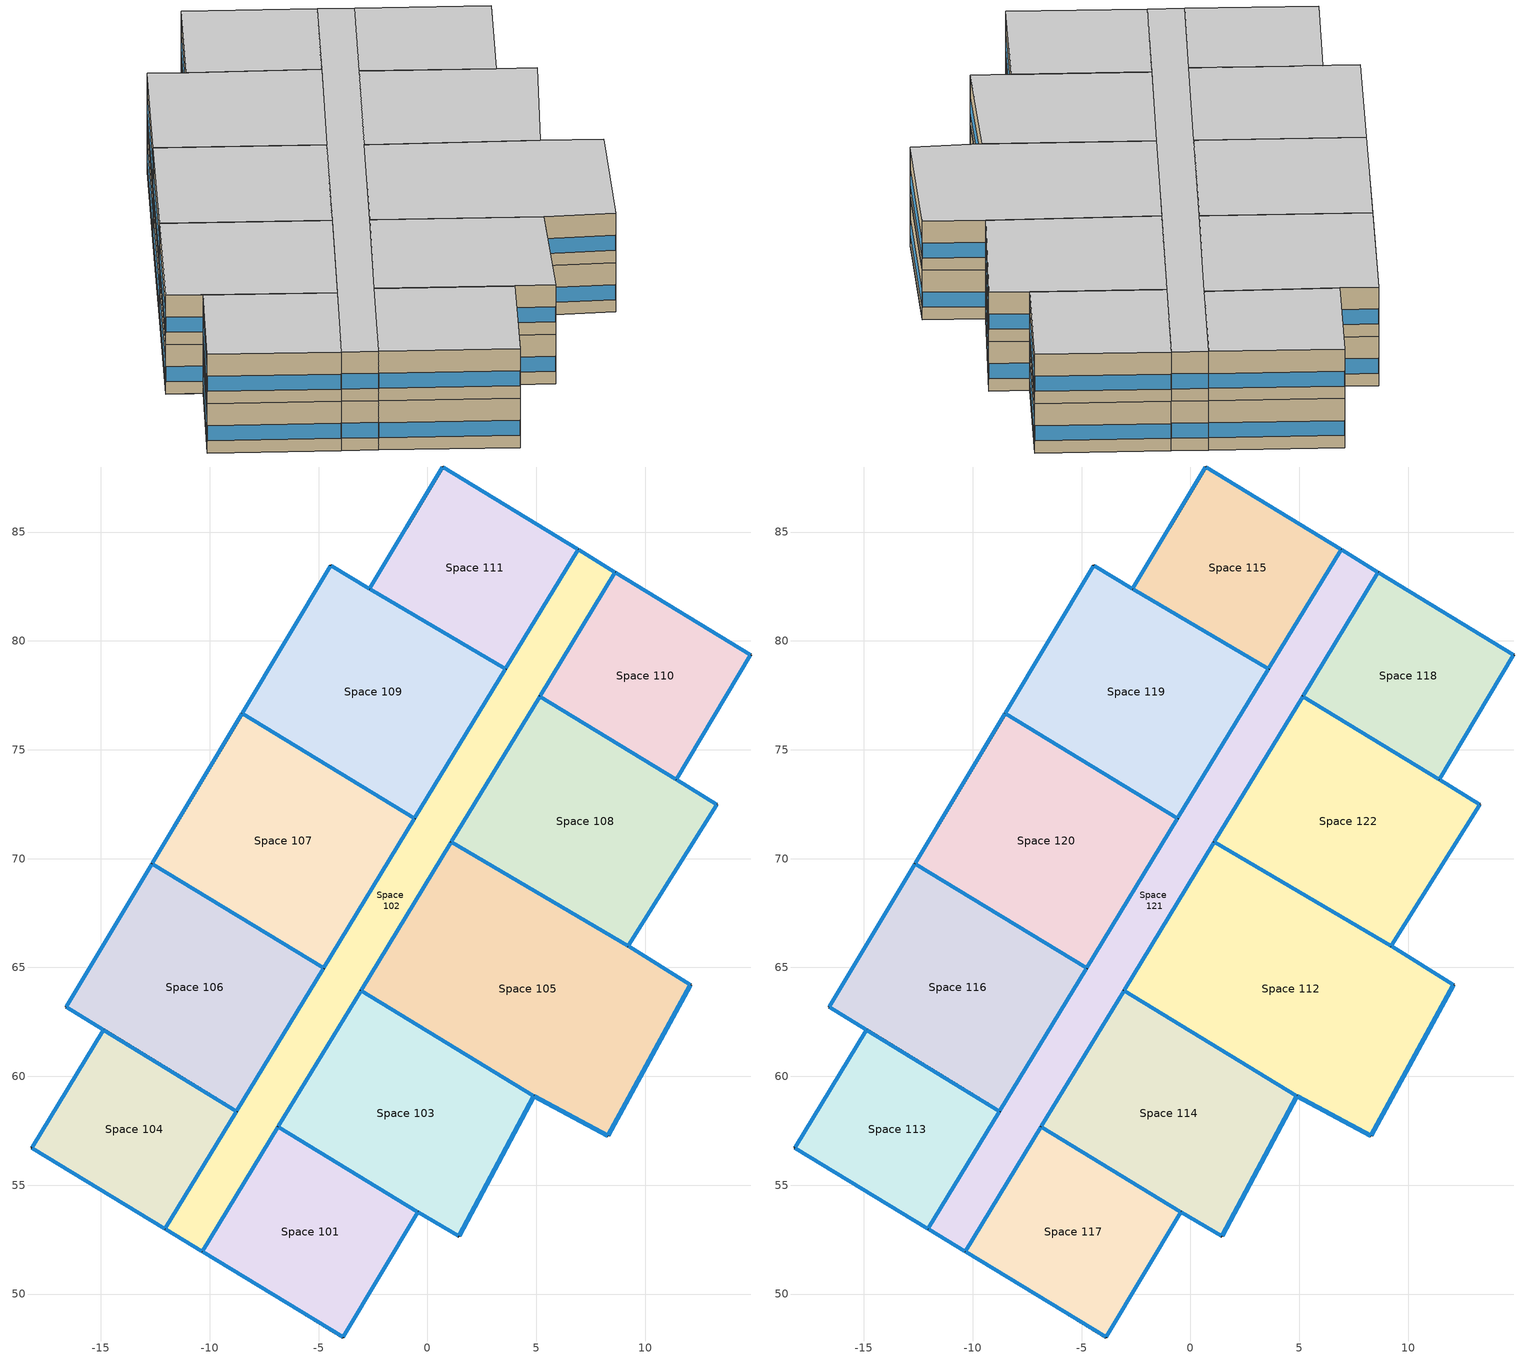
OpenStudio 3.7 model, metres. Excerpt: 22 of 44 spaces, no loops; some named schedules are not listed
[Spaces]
Space 101
 floor ground: -6.86,57.68 -0.44,53.78 -3.88,48.03 -10.34,51.96 z0
 wall outside: -0.44,53.78 -6.86,57.68 -10.34,51.96 z0:3.05
 wall outside (Surface 3 c tbd): -3.88,48.03 -0.44,53.78 z0:3.05
 wall outside (Surface 4 c tbd): -10.34,51.96 -3.88,48.03 z0:3.05
 window: -0.46,53.79 -6.84,57.66 / -3.87,48.05 -0.46,53.75 / -10.32,51.94 -3.9,48.04 / -6.87,57.66 -10.33,51.98 z0.76:1.68
 roof outside: -3.88,48.03 -0.44,53.78 -6.86,57.68 -10.34,51.96 z3.05
Space 102
 floor ground: 6.92,84.19 8.63,83.15 -10.34,51.96 -12.05,53 z0; 6.92,84.19 8.63,83.15 -10.34,51.96 -12.05,53 z0
 wall outside: -6.86,57.68 -3.06,63.93 1.09,70.75 5.16,77.45 8.63,83.15 6.92,84.19 3.59,78.72 -0.59,71.85 -4.77,64.97 -8.77,58.39 -12.05,53 -10.34,51.96 -6.86,57.68 -3.06,63.93 1.09,70.75 5.16,77.45 8.63,83.15 / -10.34,51.96 -6.86,57.68 / 6.92,84.19 3.59,78.72 -0.59,71.85 -4.77,64.97 -8.77,58.39 -12.05,53 z0:3.05
 wall outside (Surface 339 c tbd): 8.63,83.15 6.92,84.19 z0:3.05
 wall outside (Surface 340 c tbd): -12.05,53 -10.34,51.96 z0:3.05
 window: -12.03,52.98 -10.36,51.97 / 8.61,83.17 6.94,84.18 / 8.61,83.17 6.94,84.18 / -12.03,52.98 -10.36,51.97 z0.76:1.7; -8.78,58.37 -12.04,53.02 / -4.78,64.95 -8.75,58.41 / -0.6,71.82 -4.75,65 / 3.58,78.7 -0.57,71.87 / 6.91,84.17 3.6,78.74 / 5.18,77.48 8.61,83.13 / 1.1,70.78 5.15,77.43 / -3.04,63.96 1.08,70.73 / 1.1,70.78 5.15,77.43 / -8.78,58.37 -12.04,53.02 / -10.33,51.98 -6.87,57.66 / 5.18,77.48 8.61,83.13 / 6.91,84.17 3.6,78.74 / -4.78,64.95 -8.75,58.41 / -3.04,63.96 1.08,70.73 / -0.6,71.82 -4.75,65 / -6.85,57.7 -3.07,63.91 / 3.58,78.7 -0.57,71.87 / -6.85,57.7 -3.07,63.91 / -10.33,51.98 -6.87,57.66 z0.76:1.68
 roof outside: -10.34,51.96 8.63,83.15 6.92,84.19 -12.05,53 z3.05; -10.34,51.96 8.63,83.15 6.92,84.19 -12.05,53 z3.05
Space 103
 floor ground: -3.06,63.93 4.89,59.1 1.44,52.66 -0.44,53.78 -6.86,57.68 z0
 wall outside (Surface 22 c tbd): 1.44,52.66 4.89,59.1 z0:3.05
 wall outside (Surface 23 c tbd): -0.44,53.78 1.44,52.66 z0:3.05
 wall outside: 4.89,59.1 -3.06,63.93 -6.86,57.68 -0.44,53.78 z0:3.05
 window: 1.46,52.69 4.88,59.08 / -6.84,57.66 -0.46,53.79 / -3.07,63.91 -6.85,57.7 / 4.87,59.11 -3.04,63.92 z0.76:1.68; -0.42,53.76 1.42,52.68 z0.76:1.7
 roof outside: 1.44,52.66 4.89,59.1 -3.06,63.93 -6.86,57.68 -0.44,53.78 z3.05
Space 104
 floor ground: -14.88,62.13 -8.77,58.39 -12.05,53 -18.17,56.72 z0
 wall outside: -12.05,53 -8.77,58.39 -14.88,62.13 z0:3.05
 wall outside (Surface 30 c tbd): -18.17,56.72 -12.05,53 z0:3.05
 wall outside (Surface 31 c tbd): -14.88,62.13 -18.17,56.72 z0:3.05
 window: -12.04,53.02 -8.78,58.37 / -18.15,56.7 -12.07,53.01 / -14.89,62.11 -18.16,56.74 / -8.79,58.41 -14.86,62.12 z0.76:1.68
 roof outside: -12.05,53 -8.77,58.39 -14.88,62.13 -18.17,56.72 z3.05
Space 105
 floor ground: 1.09,70.75 9.22,65.99 12.09,64.2 8.3,57.27 4.89,59.1 -3.06,63.93 z0
 wall outside: 9.22,65.99 1.09,70.75 -3.06,63.93 4.89,59.1 z0:3.05
 wall outside (Surface 37 c tbd): 12.09,64.2 9.22,65.99 z0:3.05
 wall outside (Surface 38 c tbd): 8.3,57.27 12.09,64.2 z0:3.05
 wall outside (Surface 39 c tbd): 4.89,59.1 8.3,57.27 z0:3.05
 window: 1.08,70.73 -3.04,63.96 / 9.19,66 1.11,70.74 / 8.31,57.29 12.08,64.18 / -3.04,63.92 4.87,59.11 z0.76:1.68; 12.07,64.22 9.24,65.97 / 4.91,59.09 8.28,57.28 z0.76:1.69
 roof outside: 8.3,57.27 12.09,64.2 9.22,65.99 1.09,70.75 -3.06,63.93 4.89,59.1 z3.05
Space 106
 floor ground: -12.65,69.77 -4.77,64.97 -8.77,58.39 -16.59,63.18 z0
 wall outside: -14.88,62.13 -8.77,58.39 -4.77,64.97 -12.65,69.77 z0:3.05
 wall outside (Surface 45 c tbd): -16.59,63.18 -14.88,62.13 z0:3.05
 wall outside (Surface 46 c tbd): -12.65,69.77 -16.59,63.18 z0:3.05
 window: -8.75,58.41 -4.78,64.95 / -14.86,62.12 -8.79,58.41 / -12.66,69.74 -16.58,63.2 / -4.79,64.99 -12.63,69.75 z0.76:1.68; -16.57,63.17 -14.9,62.14 z0.76:1.7
 roof outside: -8.77,58.39 -4.77,64.97 -12.65,69.77 -16.59,63.18 z3.05
Space 107
 floor ground: -8.51,76.67 -0.59,71.85 -4.77,64.97 -12.65,69.77 z0
 wall outside: -12.65,69.77 -4.77,64.97 -0.59,71.85 -8.51,76.67 z0:3.05
 wall outside (Surface 52 c tbd): -8.51,76.67 -12.65,69.77 z0:3.05
 window: -4.75,65 -0.6,71.82 / -12.63,69.75 -4.79,64.99 / -8.53,76.64 -12.63,69.79 / -0.61,71.86 -8.49,76.65 z0.76:1.68
 roof outside: -4.77,64.97 -0.59,71.85 -8.51,76.67 -12.65,69.77 z3.05
Space 108
 floor ground: 5.16,77.45 11.43,73.64 13.3,72.49 9.22,65.99 1.09,70.75 z0
 wall outside: 11.43,73.64 5.16,77.45 1.09,70.75 9.22,65.99 z0:3.05
 wall outside (Surface 58 c tbd): 13.3,72.49 11.43,73.64 z0:3.05
 wall outside (Surface 59 c tbd): 9.22,65.99 13.3,72.49 z0:3.05
 window: 5.15,77.43 1.1,70.78 / 11.41,73.66 5.18,77.44 / 9.23,66.01 13.28,72.47 / 1.11,70.74 9.19,66 z0.76:1.68; 13.27,72.5 11.45,73.63 z0.76:1.7
 roof outside: 9.22,65.99 13.3,72.49 11.43,73.64 5.16,77.45 1.09,70.75 z3.05
Space 109
 floor ground: -4.45,83.46 -2.66,82.39 3.59,78.72 -0.59,71.85 -8.51,76.67 z0
 wall outside (Surface 63 c tbd): -4.45,83.46 -8.51,76.67 z0:3.05
 wall outside (Surface 64 c tbd): -2.66,82.39 -4.45,83.46 z0:3.05
 wall outside: -8.51,76.67 -0.59,71.85 3.59,78.72 -2.66,82.39 z0:3.05
 window: -4.46,83.43 -8.5,76.69 / 3.57,78.73 -2.64,82.37 / -0.57,71.87 3.58,78.7 / -8.49,76.65 -0.61,71.86 z0.76:1.68; -2.68,82.4 -4.42,83.44 z0.76:1.7
 roof outside: -0.59,71.85 3.59,78.72 -2.66,82.39 -4.45,83.46 -8.51,76.67 z3.05
Space 110
 floor ground: 8.63,83.15 14.85,79.36 11.43,73.64 5.16,77.45 z0
 wall outside: 8.63,83.15 5.16,77.45 11.43,73.64 z0:3.05
 wall outside (Surface 71 c tbd): 14.85,79.36 8.63,83.15 z0:3.05
 wall outside (Surface 72 c tbd): 11.43,73.64 14.85,79.36 z0:3.05
 window: 8.61,83.13 5.18,77.48 / 14.83,79.37 8.65,83.14 / 11.44,73.66 14.83,79.33 / 5.18,77.44 11.41,73.66 z0.76:1.68
 roof outside: 11.43,73.64 14.85,79.36 8.63,83.15 5.16,77.45 z3.05
Space 111
 floor ground: 0.7,87.99 6.92,84.19 3.59,78.72 -2.66,82.39 z0
 wall outside (Surface 76 c tbd): 0.7,87.99 -2.66,82.39 z0:3.05
 wall outside (Surface 77 c tbd): 6.92,84.19 0.7,87.99 z0:3.05
 wall outside: -2.66,82.39 3.59,78.72 6.92,84.19 z0:3.05
 window: 0.69,87.97 -2.65,82.41 / 6.9,84.21 0.72,87.98 / 3.6,78.74 6.91,84.17 / -2.64,82.37 3.57,78.73 z0.76:1.68
 roof outside: 3.59,78.72 6.92,84.19 0.7,87.99 -2.66,82.39 z3.05
Space 112
 floor ground: 1.09,70.75 9.22,65.99 12.09,64.2 8.3,57.27 4.89,59.1 -3.06,63.93 z3.05
 wall outside: 9.22,65.99 1.09,70.75 -3.06,63.93 4.89,59.1 z3.05:6.1
 wall outside (Surface 84 c tbd): 12.09,64.2 9.22,65.99 z3.05:6.1
 wall outside (Surface 85 c tbd): 8.3,57.27 12.09,64.2 z3.05:6.1
 wall outside (Surface 86 c tbd): 4.89,59.1 8.3,57.27 z3.05:6.1
 window: 1.08,70.73 -3.04,63.96 / 9.19,66 1.11,70.74 / 8.31,57.29 12.08,64.18 / -3.04,63.92 4.87,59.11 z3.81:4.73; 12.07,64.22 9.24,65.97 / 4.91,59.09 8.28,57.28 z3.81:4.74
 ceiling adiabatic (Generic Interior Ceiling 1): 8.3,57.27 12.09,64.2 9.22,65.99 1.09,70.75 -3.06,63.93 4.89,59.1 z6.1
Space 113
 floor ground: -14.88,62.13 -8.77,58.39 -12.05,53 -18.17,56.72 z3.05
 wall outside: -12.05,53 -8.77,58.39 -14.88,62.13 z3.05:6.1
 wall outside (Surface 91 c tbd): -18.17,56.72 -12.05,53 z3.05:6.1
 wall outside (Surface 92 c tbd): -14.88,62.13 -18.17,56.72 z3.05:6.1
 window: -12.04,53.02 -8.78,58.37 / -18.15,56.7 -12.07,53.01 / -14.89,62.11 -18.16,56.74 / -8.79,58.41 -14.86,62.12 z3.81:4.73
 ceiling adiabatic (Generic Interior Ceiling 2): -12.05,53 -8.77,58.39 -14.88,62.13 -18.17,56.72 z6.1
Space 114
 floor ground: -3.06,63.93 4.89,59.1 1.44,52.66 -0.44,53.78 -6.86,57.68 z3.05
 wall outside (Surface 96 c tbd): 1.44,52.66 4.89,59.1 z3.05:6.1
 wall outside (Surface 97 c tbd): -0.44,53.78 1.44,52.66 z3.05:6.1
 wall outside: 4.89,59.1 -3.06,63.93 -6.86,57.68 -0.44,53.78 z3.05:6.1
 window: 4.87,59.11 -3.04,63.92 / 1.46,52.69 4.88,59.08 / -6.84,57.66 -0.46,53.79 / -3.07,63.91 -6.85,57.7 z3.81:4.73; -0.42,53.76 1.42,52.68 z3.81:4.75
 ceiling adiabatic (Generic Interior Ceiling 3): 1.44,52.66 4.89,59.1 -3.06,63.93 -6.86,57.68 -0.44,53.78 z6.1
Space 115
 floor ground: 0.7,87.99 6.92,84.19 3.59,78.72 -2.66,82.39 z3.05
 wall outside (Surface 103 c tbd): 0.7,87.99 -2.66,82.39 z3.05:6.1
 wall outside (Surface 104 c tbd): 6.92,84.19 0.7,87.99 z3.05:6.1
 wall outside: -2.66,82.39 3.59,78.72 6.92,84.19 z3.05:6.1
 window: 0.69,87.97 -2.65,82.41 / 6.9,84.21 0.72,87.98 / 3.6,78.74 6.91,84.17 / -2.64,82.37 3.57,78.73 z3.81:4.73
 ceiling adiabatic (Generic Interior Ceiling 22): 3.59,78.72 6.92,84.19 0.7,87.99 -2.66,82.39 z6.1
Space 116
 floor ground: -12.65,69.77 -4.77,64.97 -8.77,58.39 -16.59,63.18 z3.05
 wall outside: -14.88,62.13 -8.77,58.39 -4.77,64.97 -12.65,69.77 z3.05:6.1
 wall outside (Surface 111 c tbd): -16.59,63.18 -14.88,62.13 z3.05:6.1
 wall outside (Surface 112 c tbd): -12.65,69.77 -16.59,63.18 z3.05:6.1
 window: -8.75,58.41 -4.78,64.95 / -14.86,62.12 -8.79,58.41 / -12.66,69.74 -16.58,63.2 / -4.79,64.99 -12.63,69.75 z3.81:4.73; -16.57,63.17 -14.9,62.14 z3.81:4.75
 ceiling adiabatic (Generic Interior Ceiling 4): -8.77,58.39 -4.77,64.97 -12.65,69.77 -16.59,63.18 z6.1
Space 117
 floor ground: -6.86,57.68 -0.44,53.78 -3.88,48.03 -10.34,51.96 z3.05
 wall outside: -0.44,53.78 -6.86,57.68 -10.34,51.96 z3.05:6.1
 wall outside (Surface 117 c tbd): -3.88,48.03 -0.44,53.78 z3.05:6.1
 wall outside (Surface 118 c tbd): -10.34,51.96 -3.88,48.03 z3.05:6.1
 window: -0.46,53.79 -6.84,57.66 / -3.87,48.05 -0.46,53.75 / -10.32,51.94 -3.9,48.04 / -6.87,57.66 -10.33,51.98 z3.81:4.73
 ceiling adiabatic (Generic Interior Ceiling 5): -3.88,48.03 -0.44,53.78 -6.86,57.68 -10.34,51.96 z6.1
Space 118
 floor ground: 8.63,83.15 14.85,79.36 11.43,73.64 5.16,77.45 z3.05
 wall outside: 8.63,83.15 5.16,77.45 11.43,73.64 z3.05:6.1
 wall outside (Surface 123 c tbd): 14.85,79.36 8.63,83.15 z3.05:6.1
 wall outside (Surface 124 c tbd): 11.43,73.64 14.85,79.36 z3.05:6.1
 window: 8.61,83.13 5.18,77.48 / 14.83,79.37 8.65,83.14 / 11.44,73.66 14.83,79.33 / 5.18,77.44 11.41,73.66 z3.81:4.73
 ceiling adiabatic (Generic Interior Ceiling 6): 11.43,73.64 14.85,79.36 8.63,83.15 5.16,77.45 z6.1
Space 119
 floor ground: -4.45,83.46 -2.66,82.39 3.59,78.72 -0.59,71.85 -8.51,76.67 z3.05
 wall outside (Surface 128 c tbd): -4.45,83.46 -8.51,76.67 z3.05:6.1
 wall outside (Surface 129 c tbd): -2.66,82.39 -4.45,83.46 z3.05:6.1
 wall outside: -8.51,76.67 -0.59,71.85 3.59,78.72 -2.66,82.39 z3.05:6.1
 window: -4.46,83.43 -8.5,76.69 / 3.57,78.73 -2.64,82.37 / -0.57,71.87 3.58,78.7 / -8.49,76.65 -0.61,71.86 z3.81:4.73; -2.68,82.4 -4.42,83.44 z3.81:4.75
 ceiling adiabatic (Generic Interior Ceiling 7): -0.59,71.85 3.59,78.72 -2.66,82.39 -4.45,83.46 -8.51,76.67 z6.1
Space 120
 floor ground: -8.51,76.67 -0.59,71.85 -4.77,64.97 -12.65,69.77 z3.05
 wall outside: -12.65,69.77 -4.77,64.97 -0.59,71.85 -8.51,76.67 z3.05:6.1
 wall outside (Surface 137 c tbd): -8.51,76.67 -12.65,69.77 z3.05:6.1
 window: -4.75,65 -0.6,71.82 / -12.63,69.75 -4.79,64.99 / -8.53,76.64 -12.63,69.79 / -0.61,71.86 -8.49,76.65 z3.81:4.73
 ceiling adiabatic (Generic Interior Ceiling 8): -4.77,64.97 -0.59,71.85 -8.51,76.67 -12.65,69.77 z6.1
Space 121
 floor ground: 6.92,84.19 8.63,83.15 -10.34,51.96 -12.05,53 z3.05
 wall outside: -10.34,51.96 -6.86,57.68 -3.06,63.93 1.09,70.75 5.16,77.45 8.63,83.15 / 6.92,84.19 3.59,78.72 -0.59,71.85 -4.77,64.97 -8.77,58.39 -12.05,53 z3.05:6.1
 wall outside (Surface 143 c tbd): -12.05,53 -10.34,51.96 z3.05:6.1
 wall outside (Surface 149 c tbd): 8.63,83.15 6.92,84.19 z3.05:6.1
 window: -6.85,57.7 -3.07,63.91 / -10.33,51.98 -6.87,57.66 / -8.78,58.37 -12.04,53.02 / -4.78,64.95 -8.75,58.41 / -0.6,71.82 -4.75,65 / 3.58,78.7 -0.57,71.87 / 6.91,84.17 3.6,78.74 / 5.18,77.48 8.61,83.13 / 1.1,70.78 5.15,77.43 / -3.04,63.96 1.08,70.73 z3.81:4.73; -12.03,52.98 -10.36,51.97 / 8.61,83.17 6.94,84.18 z3.81:4.75
 ceiling adiabatic (Generic Interior Ceiling 9): -10.34,51.96 8.63,83.15 6.92,84.19 -12.05,53 z6.1
Space 122
 floor ground: 5.16,77.45 11.43,73.64 13.3,72.49 9.22,65.99 1.09,70.75 z3.05
 wall outside: 11.43,73.64 5.16,77.45 1.09,70.75 9.22,65.99 z3.05:6.1
 wall outside (Surface 157 c tbd): 13.3,72.49 11.43,73.64 z3.05:6.1
 wall outside (Surface 158 c tbd): 9.22,65.99 13.3,72.49 z3.05:6.1
 window: 5.15,77.43 1.1,70.78 / 11.41,73.66 5.18,77.44 / 9.23,66.01 13.28,72.47 / 1.11,70.74 9.19,66 z3.81:4.73; 13.27,72.5 11.45,73.63 z3.81:4.75
 ceiling adiabatic (Generic Interior Ceiling 10): 9.22,65.99 13.3,72.49 11.43,73.64 5.16,77.45 1.09,70.75 z6.1
[Building]
Building 1: Space Type=MURB large; Default Schedule Set=MidriseApartment Apartment Schedule Set 2
[Site]
Montreal Int'l: Latitude {deg}=45.47; Longitude {deg}=-73.75; Time Zone {hr}=-5; Elevation {m}=36
[ClimateZones]
Climate Zone Institution Name 1=ASHRAE; Climate Zone Document Name 1=ANSI/ASHRAE Standard 169; Climate Zone Document Year 1=2006; Climate Zone Value 1=6A; Climate Zone Institution Name 2=CEC; Climate Zone Document Name 2=California Climate Zone Descriptions; Climate Zone Document Year 2=1995
[SizingPeriod:DesignDay] Barometric Pressure {Pa}=100893; Rain Indicator=No; Snow Indicator=No; Day of Month=21; Daylight Saving Time Indicator=No; Dry-Bulb Temperature Range Modifier Type=DefaultMultipliers
Name | Maximum Dry-Bulb Temperature {C} | Daily Dry-Bulb Temperature Range {deltaC} | Wind Speed {m/s} | Wind Direction {deg} | Sky Clearness | Month | Day Type | Humidity Condition Type | Wetbulb or DewPoint at Maximum Dry-Bulb {C} | Solar Model Indicator | ASHRAE Clear Sky Optical Depth for Beam Irradiance | ASHRAE Clear Sky Optical Depth for Diffuse Irradiance
Montreal Int'l Ann Htg 99.6% Condns DB | -23.7 | 0 | 3.9 | 260 | 0 | 1 | WinterDesignDay | Wetbulb | -23.7 | ASHRAEClearSky
Montreal Int'l Ann Hum_n 99.6% Condns DP=>MCDB | -23 | 0 | 3.9 | 260 | 0 | 1 | WinterDesignDay | Dewpoint | -30.5 | ASHRAEClearSky
Montreal Int'l Ann Htg Wind 99.6% Condns WS=>MCDB | -5.3 | 0 | 12.9 | 260 | 0 | 1 | WinterDesignDay | Wetbulb | -5.3 | ASHRAEClearSky
Montreal Int'l Ann Clg .4% Condns DB=>MWB | 30 | 9.3 | 4.9 | 220 |  | 7 | SummerDesignDay | Wetbulb | 22.1 | ASHRAETau | 0.465 | 1.966
[Construction]
Typical Interior Partition 4; Typical Interior Door 4: G05 25mm wood 1
Typical Insulated Exterior Mass Floor 1: 4 in. Normalweight Concrete Floor 2, Typical Carpet Pad 4
Typical Interior Floor: 100mm Normalweight concrete floor, CP02 CARPET PAD 1
Typical Interior Wall: G01 13mm gypsum board, G01 13mm gypsum board
Typical Interior Ceiling: CP02 CARPET PAD 1, 100mm Normalweight concrete floor
Generic Ground Slab 6A 19802010: Typical Insulation U=0.459, Generic HW Concrete
Typical Insulated Metal Door 2: F08 Metal surface 1, Typical Insulation R-2.17 1
U 0.88 SHGC 0.16 Sgl Ref-A-L Clr 6mm 1: REF A CLEAR LO 6MM 1
Typical Overhead Door 1: Typical Insulation R-2.17 1
Typical Interior Window: Clear 3mm 1
Generic Interior Ceiling 1; Generic Interior Ceiling 2; Generic Interior Ceiling 3; Generic Interior Ceiling 4; Generic Interior Ceiling 5; Generic Interior Ceiling 6; Generic Interior Ceiling 7; Generic Interior Ceiling 8; Generic Interior Ceiling 9; Generic Interior Ceiling 10; Generic Interior Ceiling 22; Generic Interior Ceiling 23: Generic LW Concrete, Generic Ceiling Air Gap, Generic Acoustic Tile
Generic Interior Floor 22: Generic Acoustic Tile, Generic Ceiling Air Gap, Generic LW Concrete
Generic Exterior Wall pre1980 6A: Generic Brick, Generic LW Concrete, Typical Insulation R1.76 GBC, Generic Wall Air Gap, Generic Gypsum Board
Typical IEAD Roof pre1980: Roof Membrane 1, Typical Insulation R-1.2 Pre1980roof, Metal Roof Surface 2
Generic Ground Slab 6A pre1980: Typical Insulation R1.5 ground Pre1980, Generic HW Concrete
Customized Fenestration: u=3.36: Fenestration U=3.32 0.66 1
Surface 103 c tbd: Generic Brick, Generic LW Concrete, Surface 103 m tbd, Generic Wall Air Gap, Generic Gypsum Board
Surface 104 c tbd: Generic Brick, Generic LW Concrete, Surface 104 m tbd, Generic Wall Air Gap, Generic Gypsum Board
Surface 111 c tbd: Generic Brick, Generic LW Concrete, Surface 111 m tbd, Generic Wall Air Gap, Generic Gypsum Board
Surface 112 c tbd: Generic Brick, Generic LW Concrete, Surface 112 m tbd, Generic Wall Air Gap, Generic Gypsum Board
Surface 117 c tbd: Generic Brick, Generic LW Concrete, Surface 117 m tbd, Generic Wall Air Gap, Generic Gypsum Board
Surface 118 c tbd: Generic Brick, Generic LW Concrete, Surface 118 m tbd, Generic Wall Air Gap, Generic Gypsum Board
Surface 123 c tbd: Generic Brick, Generic LW Concrete, Surface 123 m tbd, Generic Wall Air Gap, Generic Gypsum Board
Surface 124 c tbd: Generic Brick, Generic LW Concrete, Surface 124 m tbd, Generic Wall Air Gap, Generic Gypsum Board
Surface 128 c tbd: Generic Brick, Generic LW Concrete, Surface 128 m tbd, Generic Wall Air Gap, Generic Gypsum Board
Surface 129 c tbd: Generic Brick, Generic LW Concrete, Surface 129 m tbd, Generic Wall Air Gap, Generic Gypsum Board
Surface 137 c tbd: Generic Brick, Generic LW Concrete, Surface 137 m tbd, Generic Wall Air Gap, Generic Gypsum Board
Surface 143 c tbd: Generic Brick, Generic LW Concrete, Surface 143 m tbd, Generic Wall Air Gap, Generic Gypsum Board
Surface 149 c tbd: Generic Brick, Generic LW Concrete, Surface 149 m tbd, Generic Wall Air Gap, Generic Gypsum Board
Surface 157 c tbd: Generic Brick, Generic LW Concrete, Surface 157 m tbd, Generic Wall Air Gap, Generic Gypsum Board
Surface 158 c tbd: Generic Brick, Generic LW Concrete, Surface 158 m tbd, Generic Wall Air Gap, Generic Gypsum Board
Surface 22 c tbd: Generic Brick, Generic LW Concrete, Surface 22 m tbd, Generic Wall Air Gap, Generic Gypsum Board
Surface 23 c tbd: Generic Brick, Generic LW Concrete, Surface 23 m tbd, Generic Wall Air Gap, Generic Gypsum Board
Surface 3 c tbd: Generic Brick, Generic LW Concrete, Surface 3 m tbd, Generic Wall Air Gap, Generic Gypsum Board
Surface 30 c tbd: Generic Brick, Generic LW Concrete, Surface 30 m tbd, Generic Wall Air Gap, Generic Gypsum Board
Surface 31 c tbd: Generic Brick, Generic LW Concrete, Surface 31 m tbd, Generic Wall Air Gap, Generic Gypsum Board
Surface 339 c tbd: Generic Brick, Generic LW Concrete, Surface 339 m tbd, Generic Wall Air Gap, Generic Gypsum Board
Surface 340 c tbd: Generic Brick, Generic LW Concrete, Surface 340 m tbd, Generic Wall Air Gap, Generic Gypsum Board
Surface 37 c tbd: Generic Brick, Generic LW Concrete, Surface 37 m tbd, Generic Wall Air Gap, Generic Gypsum Board
Surface 38 c tbd: Generic Brick, Generic LW Concrete, Surface 38 m tbd, Generic Wall Air Gap, Generic Gypsum Board
Surface 39 c tbd: Generic Brick, Generic LW Concrete, Surface 39 m tbd, Generic Wall Air Gap, Generic Gypsum Board
Surface 4 c tbd: Generic Brick, Generic LW Concrete, Surface 4 m tbd, Generic Wall Air Gap, Generic Gypsum Board
Surface 45 c tbd: Generic Brick, Generic LW Concrete, Surface 45 m tbd, Generic Wall Air Gap, Generic Gypsum Board
Surface 46 c tbd: Generic Brick, Generic LW Concrete, Surface 46 m tbd, Generic Wall Air Gap, Generic Gypsum Board
Surface 52 c tbd: Generic Brick, Generic LW Concrete, Surface 52 m tbd, Generic Wall Air Gap, Generic Gypsum Board
Surface 58 c tbd: Generic Brick, Generic LW Concrete, Surface 58 m tbd, Generic Wall Air Gap, Generic Gypsum Board
Surface 59 c tbd: Generic Brick, Generic LW Concrete, Surface 59 m tbd, Generic Wall Air Gap, Generic Gypsum Board
Surface 63 c tbd: Generic Brick, Generic LW Concrete, Surface 63 m tbd, Generic Wall Air Gap, Generic Gypsum Board
Surface 64 c tbd: Generic Brick, Generic LW Concrete, Surface 64 m tbd, Generic Wall Air Gap, Generic Gypsum Board
Surface 71 c tbd: Generic Brick, Generic LW Concrete, Surface 71 m tbd, Generic Wall Air Gap, Generic Gypsum Board
Surface 72 c tbd: Generic Brick, Generic LW Concrete, Surface 72 m tbd, Generic Wall Air Gap, Generic Gypsum Board
Surface 76 c tbd: Generic Brick, Generic LW Concrete, Surface 76 m tbd, Generic Wall Air Gap, Generic Gypsum Board
Surface 77 c tbd: Generic Brick, Generic LW Concrete, Surface 77 m tbd, Generic Wall Air Gap, Generic Gypsum Board
Surface 84 c tbd: Generic Brick, Generic LW Concrete, Surface 84 m tbd, Generic Wall Air Gap, Generic Gypsum Board
Surface 85 c tbd: Generic Brick, Generic LW Concrete, Surface 85 m tbd, Generic Wall Air Gap, Generic Gypsum Board
Surface 86 c tbd: Generic Brick, Generic LW Concrete, Surface 86 m tbd, Generic Wall Air Gap, Generic Gypsum Board
Surface 91 c tbd: Generic Brick, Generic LW Concrete, Surface 91 m tbd, Generic Wall Air Gap, Generic Gypsum Board
Surface 92 c tbd: Generic Brick, Generic LW Concrete, Surface 92 m tbd, Generic Wall Air Gap, Generic Gypsum Board
Surface 96 c tbd: Generic Brick, Generic LW Concrete, Surface 96 m tbd, Generic Wall Air Gap, Generic Gypsum Board
Surface 97 c tbd: Generic Brick, Generic LW Concrete, Surface 97 m tbd, Generic Wall Air Gap, Generic Gypsum Board
[Material] Thermal Absorptance=0.9
Name | Roughness | Thickness {m} | Conductivity {W/m-K} | Density {kg/m3} | Specific Heat {J/kg-K} | Solar Absorptance | Visible Absorptance
Roof Membrane 1 | VeryRough | 0.0095 | 0.16 | 1121.29 | 1460 | 0.7 | 0.7
Metal Roof Surface 2; F08 Metal surface 1 | Smooth | 0.0008 | 45.28 | 7824 | 500 | 0.7 | 0.7
Generic HW Concrete | MediumRough | 0.2 | 1.95 | 2240 | 900 | 0.8 | 0.8
G05 25mm wood 1 | MediumSmooth | 0.0254 | 0.15 | 608 | 1630 | 0.5 | 0.5
4 in. Normalweight Concrete Floor 2 | MediumRough | 0.1016 | 2.31 | 2322 | 832 | 0.7 | 0.7
100mm Normalweight concrete floor | MediumRough | 0.1016 | 2.31045 | 2322 | 832.557 | 0.7 | 0.7
G01 13mm gypsum board | Smooth | 0.0127 | 0.160031 | 800.001 | 1090.73 | 0.7 | 0.5
Generic LW Concrete | MediumRough | 0.1 | 0.53 | 1280 | 840 | 0.8 | 0.8
Generic Ceiling Air Gap | Smooth | 0.1 | 0.556 | 1.28 | 1000 | 0.7 | 0.7
Generic Acoustic Tile | MediumSmooth | 0.02 | 0.06 | 368 | 590 | 0.2 | 0.2
Generic Brick | MediumRough | 0.1 | 0.9 | 1920 | 790 | 0.65 | 0.65
Generic Wall Air Gap | Smooth | 0.1 | 0.667 | 1.28 | 1000 | 0.7 | 0.7
Generic Gypsum Board | MediumSmooth | 0.0127 | 0.16 | 800 | 1090 | 0.5 | 0.5
[Material:NoMass] Roughness=Smooth; Thermal Absorptance=0.9; Solar Absorptance=0.7
Name | Thermal Resistance {m2-K/W} | Visible Absorptance
Typical Carpet Pad 4; CP02 CARPET PAD 1 | 0.21648 | 0.8
Typical Insulation U=0.459 | 2.17 | 0.7
Typical Insulation R-2.17 1 | 0.381975 | 0.7
Typical Insulation R1.76 GBC | 1.76 | 0.7
Typical Insulation R-1.2 Pre1980roof | 2.73841 | 0.7
Typical Insulation R1.5 ground Pre1980 | 1.5 | 0.7
Surface 103 m tbd | 0.838731 | 0.7
Surface 104 m tbd; Surface 123 m tbd | 0.850222 | 0.7
Surface 111 m tbd | 0.646887 | 0.7
Surface 112 m tbd | 0.855406 | 0.7
Surface 117 m tbd | 0.841426 | 0.7
Surface 118 m tbd | 0.853929 | 0.7
Surface 124 m tbd | 0.840786 | 0.7
Surface 128 m tbd | 0.85833 | 0.7
Surface 129 m tbd | 0.654351 | 0.7
Surface 137 m tbd | 0.919513 | 0.7
Surface 143 m tbd; Surface 149 m tbd; Surface 339 m tbd; Surface 340 m tbd | 0.803317 | 0.7
Surface 157 m tbd | 0.665167 | 0.7
Surface 158 m tbd | 0.8554 | 0.7
Surface 22 m tbd | 0.635228 | 0.7
Surface 23 m tbd | 0.525835 | 0.7
Surface 3 m tbd | 0.630181 | 0.7
Surface 30 m tbd | 0.634147 | 0.7
Surface 31 m tbd | 0.626754 | 0.7
Surface 37 m tbd | 0.576 | 0.7
Surface 38 m tbd | 0.609562 | 0.7
Surface 39 m tbd | 0.588846 | 0.7
Surface 4 m tbd | 0.637168 | 0.7
Surface 45 m tbd | 0.514336 | 0.7
Surface 46 m tbd | 0.63799 | 0.7
Surface 52 m tbd | 0.672984 | 0.7
Surface 58 m tbd | 0.525826 | 0.7
Surface 59 m tbd | 0.637987 | 0.7
Surface 63 m tbd | 0.639615 | 0.7
Surface 64 m tbd | 0.519044 | 0.7
Surface 71 m tbd; Surface 77 m tbd | 0.635102 | 0.7
Surface 72 m tbd | 0.629821 | 0.7
Surface 76 m tbd | 0.628668 | 0.7
Surface 84 m tbd | 0.747539 | 0.7
Surface 85 m tbd | 0.805066 | 0.7
Surface 86 m tbd | 0.76932 | 0.7
Surface 91 m tbd | 0.848512 | 0.7
Surface 92 m tbd | 0.835328 | 0.7
Surface 96 m tbd | 0.850448 | 0.7
Surface 97 m tbd | 0.665182 | 0.7
[WindowMaterial:Glazing] Optical Data Type=SpectralAverage; Infrared Transmittance at Normal Incidence=0; Front Side Infrared Hemispherical Emissivity=0.84; Conductivity {W/m-K}=0.9; Dirt Correction Factor for Solar and Visible Transmittance=1; Solar Diffusing=No
Name | Thickness {m} | Solar Transmittance at Normal Incidence | Front Side Solar Reflectance at Normal Incidence | Back Side Solar Reflectance at Normal Incidence | Visible Transmittance at Normal Incidence | Front Side Visible Reflectance at Normal Incidence | Back Side Visible Reflectance at Normal Incidence | Back Side Infrared Hemispherical Emissivity
REF A CLEAR LO 6MM 1 | 0.006 | 0.066 | 0.341 | 0.493 | 0.08 | 0.41 | 0.37 | 0.4
Clear 3mm 1 | 0.003 | 0.837 | 0.075 | 0.075 | 0.898 | 0.081 | 0.081 | 0.84
[WindowMaterial:Blind]
Window Material Blind 1: Slat Width {m}=0.025; Slat Separation {m}=0.01875; Front Side Slat Beam Solar Reflectance=0.5; Back Side Slat Beam Solar Reflectance=0.5; Front Side Slat Diffuse Solar Reflectance=0.5; Back Side Slat Diffuse Solar Reflectance=0.5; Slat Beam Visible Transmittance=0
[WindowMaterial:SimpleGlazingSystem]
Fenestration U=3.32 0.66 1: U-Factor {W/m2-K}=3.32; Solar Heat Gain Coefficient=0.66; Visible Transmittance=0.21
[DefaultConstructionSet]
Zone Pre1980 6A 1: Default Exterior Surface Constructions=Default Surface Constructions 1699; Default Interior Surface Constructions=Default Surface Constructions 1697; Default Ground Contact Surface Constructions=Default Surface Constructions 1698; Default Exterior SubSurface Constructions=Default Sub Surface Constructions 1128; Default Interior SubSurface Constructions=Default Sub Surface Constructions 1129; Interior Partition Construction=Typical Interior Partition 4; Adiabatic Surface Construction=Generic Interior Floor 22
[DefaultSurfaceConstructions]
Name | Floor Construction | Wall Construction | Roof Ceiling Construction
Default Surface Constructions 1699 | Typical Insulated Exterior Mass Floor 1 | Generic Exterior Wall pre1980 6A | Typical IEAD Roof pre1980
Default Surface Constructions 1697 | Typical Interior Floor | Typical Interior Wall | Typical Interior Ceiling
Default Surface Constructions 1698 | Generic Ground Slab 6A 19802010 | Generic Ground Slab 6A pre1980 | Generic Interior Ceiling 23
[DefaultSubSurfaceConstructions]
Name | Fixed Window Construction | Operable Window Construction | Door Construction | Glass Door Construction | Overhead Door Construction | Tubular Daylight Dome Construction | Tubular Daylight Diffuser Construction
Default Sub Surface Constructions 1128 | Customized Fenestration: u=3.36 | Customized Fenestration: u=3.36 | Typical Insulated Metal Door 2 | U 0.88 SHGC 0.16 Sgl Ref-A-L Clr 6mm 1 | Typical Overhead Door 1 | Typical Interior Window | Typical Interior Window
Default Sub Surface Constructions 1129 | Typical Interior Window | Typical Interior Window | Typical Interior Door 4
[SpaceType] Default Construction Set=Zone Pre1980 6A 1; Design Specification Outdoor Air Object=MidriseApartment Apartment Ventilation
Name | Default Schedule Set
MURB large | MidriseApartment Apartment Schedule Set 1
MURB lobby; MURB lobby 1 | MidriseApartment Corridor Schedule Set
[DefaultScheduleSet]
Name | Number of People Schedule | People Activity Level Schedule | Electric Equipment Schedule | Hot Water Equipment Schedule | Infiltration Schedule | Lighting Schedule
MidriseApartment Apartment Schedule Set 1; MidriseApartment Apartment Schedule Set 2 | MidriseApartment Apartment Occ | MidriseApartment Activity | MURB Appliances and lighting | MURB hot water equipment schedule | MidriseApartment Infil
MidriseApartment Corridor Schedule Set |  |  | ApartmentMidRise BLDG_ELEVATORS Pre2004 |  | MidriseApartment Infil 1 | MidriseApartment Corridor Light
[DesignSpecification:OutdoorAir]
MidriseApartment Apartment Ventilation: Outdoor Air Method=Sum; Outdoor Air Flow per Person {m3/s-person}=0.003
[People:Definition]
MidriseApartment Apartment People Definition: Number of People Calculation Method=People/Area; People per Space Floor Area {person/m2}=0.0283091; Fraction Radiant=0.3
[People]
People 1: People Definition=MidriseApartment Apartment People Definition; Space or SpaceType=MURB large; Multiplier=1
[ElectricEquipment:Definition]
MidriseApartment Apartment Elec Equip Definition: Design Level Calculation Method=Watts/Area; Watts per Space Floor Area {W/m2}=8.15; Fraction Latent=0; Fraction Radiant=0.5; Fraction Lost=0
[ElectricEquipment]
Electric Equipment 1: Electric Equipment Definition=MidriseApartment Apartment Elec Equip Definition; Space or SpaceType=MURB large
[ThermostatSetpoint:DualSetpoint] Heating Setpoint Temperature Schedule=NECB-G-Thermostat Setpoint-Heating; Cooling Setpoint Temperature Schedule=NECB-G-Thermostat Setpoint-Cooling
Thermostat Setpoint Dual Setpoint 1; Thermostat Setpoint Dual Setpoint 3; Thermostat Setpoint Dual Setpoint 4; Thermostat Setpoint Dual Setpoint 8; Thermostat Setpoint Dual Setpoint 9; Thermostat Setpoint Dual Setpoint 17; Thermostat Setpoint Dual Setpoint 25; Thermostat Setpoint Dual Setpoint 28; Thermostat Setpoint Dual Setpoint 29; Thermostat Setpoint Dual Setpoint 30; Thermostat Setpoint Dual Setpoint 31; Thermostat Setpoint Dual Setpoint 32; Thermostat Setpoint Dual Setpoint 33; Thermostat Setpoint Dual Setpoint 34; Thermostat Setpoint Dual Setpoint 35; Thermostat Setpoint Dual Setpoint 36; Thermostat Setpoint Dual Setpoint 38; Thermostat Setpoint Dual Setpoint 39; Thermostat Setpoint Dual Setpoint 40; Thermostat Setpoint Dual Setpoint 42; Thermostat Setpoint Dual Setpoint 43; Thermostat Setpoint Dual Setpoint 44
[ShadingControl]
Shading Control 1: Shading Type=InteriorBlind; Shading Device Material=Window Material Blind 1; Multiple Surface Control Type=Sequential
[BuildingStory]
Name | Nominal Z Coordinate {m} | Nominal Floor to Floor Height {m}
Building Story 1 | 0 | 3.048
Building Story 2 | 3 | 3
[Space]
Name | Space Type | Building Story | Thermal Zone
Space 101 | MURB lobby | Building Story 1 | Thermal Zone 1
Space 102 |  | Building Story 1 | Thermal Zone 5
Space 103 |  | Building Story 1 | Thermal Zone 7
Space 104 |  | Building Story 1 | Thermal Zone 9
Space 105 |  | Building Story 1 | Thermal Zone 12
Space 106 |  | Building Story 1 | Thermal Zone 4
Space 107 |  | Building Story 1 | Thermal Zone 8
Space 108 |  | Building Story 1 | Thermal Zone 14
Space 109 |  | Building Story 1 | Thermal Zone 3
Space 110 |  | Building Story 1 | Thermal Zone 15
Space 111 |  | Building Story 1 | Thermal Zone 11
Space 112 |  | Building Story 2 | Thermal Zone 17
Space 113 |  | Building Story 2 | Thermal Zone 20
Space 114 |  | Building Story 2 | Thermal Zone 16
Space 115 |  | Building Story 2 | Thermal Zone 19
Space 116 |  | Building Story 2 | Thermal Zone 2
Space 117 |  | Building Story 2 | Thermal Zone 22
Space 118 |  | Building Story 2 | Thermal Zone 24
Space 119 |  | Building Story 2 | Thermal Zone 13
Space 120 |  | Building Story 2 | Thermal Zone 25
Space 121 | MURB lobby 1 | Building Story 2 | Thermal Zone 26
Space 122 |  | Building Story 2 | Thermal Zone 27
[ThermalZone] Use Ideal Air Loads=No
Name | Thermostat | Multiplier
Thermal Zone 1 | Thermostat Setpoint Dual Setpoint 1
Thermal Zone 2 | Thermostat Setpoint Dual Setpoint 29
Thermal Zone 3 | Thermostat Setpoint Dual Setpoint 30 | 10
Thermal Zone 4 | Thermostat Setpoint Dual Setpoint 32
Thermal Zone 5 | Thermostat Setpoint Dual Setpoint 28
Thermal Zone 7 | Thermostat Setpoint Dual Setpoint 31
Thermal Zone 8 | Thermostat Setpoint Dual Setpoint 33
Thermal Zone 9 | Thermostat Setpoint Dual Setpoint 40
Thermal Zone 11 | Thermostat Setpoint Dual Setpoint 42
Thermal Zone 12 | Thermostat Setpoint Dual Setpoint 43
Thermal Zone 13 | Thermostat Setpoint Dual Setpoint 39
Thermal Zone 14 | Thermostat Setpoint Dual Setpoint 44
Thermal Zone 15 | Thermostat Setpoint Dual Setpoint 35
Thermal Zone 16 | Thermostat Setpoint Dual Setpoint 34
Thermal Zone 17 | Thermostat Setpoint Dual Setpoint 38
Thermal Zone 19 | Thermostat Setpoint Dual Setpoint 36
Thermal Zone 20 | Thermostat Setpoint Dual Setpoint 4
Thermal Zone 22 | Thermostat Setpoint Dual Setpoint 8
Thermal Zone 24 | Thermostat Setpoint Dual Setpoint 3
Thermal Zone 25 | Thermostat Setpoint Dual Setpoint 25
Thermal Zone 26 | Thermostat Setpoint Dual Setpoint 17
Thermal Zone 27 | Thermostat Setpoint Dual Setpoint 9
[Sizing:Zone] Zone Cooling Design Supply Air Temperature Input Method=SupplyAirTemperature; Zone Cooling Design Supply Air Temperature {C}=14; Zone Cooling Design Supply Air Temperature Difference {deltaC}=11.11; Zone Heating Design Supply Air Temperature Input Method=SupplyAirTemperature; Zone Heating Design Supply Air Temperature {C}=40; Zone Heating Design Supply Air Temperature Difference {deltaC}=11.11; Zone Cooling Design Supply Air Humidity Ratio {kg-H2O/kg-air}=0.0085; Zone Heating Design Supply Air Humidity Ratio {kg-H2O/kg-air}=0.008; Cooling Design Air Flow Method=DesignDay; Heating Design Air Flow Method=DesignDay; Account for Dedicated Outdoor Air System=No; Dedicated Outdoor Air System Control Strategy=NeutralSupplyAir; Dedicated Outdoor Air Low Setpoint Temperature for Design {C}=autosize; Dedicated Outdoor Air High Setpoint Temperature for Design {C}=autosize; Zone Load Sizing Method=Sensible Load Only No Latent Load; Zone Latent Cooling Design Supply Air Humidity Ratio Input Method=HumidityRatioDifference; Zone Cooling Design Supply Air Humidity Ratio Difference {kgWater/kgDryAir}=0.005; Zone Latent Heating Design Supply Air Humidity Ratio Input Method=HumidityRatioDifference; Zone Humidification Design Supply Air Humidity Ratio Difference {kgWater/kgDryAir}=0.005
Thermal Zone 1; Thermal Zone 2; Thermal Zone 3; Thermal Zone 4; Thermal Zone 5; Thermal Zone 6; Thermal Zone 7; Thermal Zone 8; Thermal Zone 9; Thermal Zone 10; Thermal Zone 11; Thermal Zone 12; Thermal Zone 13; Thermal Zone 14; Thermal Zone 15; Thermal Zone 16; Thermal Zone 17; Thermal Zone 18; Thermal Zone 19; Thermal Zone 20; Thermal Zone 21; Thermal Zone 22; Thermal Zone 23; Thermal Zone 24; Thermal Zone 25; Thermal Zone 26; Thermal Zone 27; Thermal Zone 28; Thermal Zone 29; Thermal Zone 30; Thermal Zone 31; Thermal Zone 32; Thermal Zone 33; Thermal Zone 34; Thermal Zone 35; Thermal Zone 36; Thermal Zone 37; Thermal Zone 38; Thermal Zone 39; Thermal Zone 40; Thermal Zone 41; Thermal Zone 42; Thermal Zone 43; Thermal Zone 44
[Zone equipment]
Thermal Zone 1: Elec Baseboard, PTHP
Thermal Zone 2: Elec Baseboard 28, PTHP 28
Thermal Zone 3: Elec Baseboard 29, PTHP 29
Thermal Zone 4: Elec Baseboard 31, PTHP 31
Thermal Zone 5: Elec Baseboard 27, PTHP 27
Thermal Zone 6: Elec Baseboard 26, PTHP 26
Thermal Zone 7: Elec Baseboard 30, PTHP 30
Thermal Zone 8: Elec Baseboard 32, PTHP 32
Thermal Zone 9: Elec Baseboard 39, PTHP 39
Thermal Zone 10: Elec Baseboard 40, PTHP 40
Thermal Zone 11: Elec Baseboard 41, PTHP 41
Thermal Zone 12: Elec Baseboard 42, PTHP 42
Thermal Zone 13: Elec Baseboard 38, PTHP 38
Thermal Zone 14: Elec Baseboard 43, PTHP 43
Thermal Zone 15: Elec Baseboard 34, PTHP 34
Thermal Zone 16: Elec Baseboard 33, PTHP 33
Thermal Zone 17: Elec Baseboard 37, PTHP 37
Thermal Zone 18: Elec Baseboard 36, PTHP 36
Thermal Zone 19: Elec Baseboard 35, PTHP 35
Thermal Zone 20: Elec Baseboard 3, PTHP 3
Thermal Zone 21: Elec Baseboard 22, PTHP 22
Thermal Zone 22: Elec Baseboard 7, PTHP 7
Thermal Zone 23: Elec Baseboard 12, PTHP 12
Thermal Zone 24: Elec Baseboard 2, PTHP 2
Thermal Zone 25: Elec Baseboard 24, PTHP 24
Thermal Zone 26: Elec Baseboard 16, PTHP 16
Thermal Zone 27: Elec Baseboard 8, PTHP 8
Thermal Zone 28: Elec Baseboard 19, PTHP 19
Thermal Zone 29: Elec Baseboard 13, PTHP 13
Thermal Zone 30: Elec Baseboard 14, PTHP 14
Thermal Zone 31: Elec Baseboard 17, PTHP 17
Thermal Zone 32: Elec Baseboard 20, PTHP 20
Thermal Zone 33: Elec Baseboard 4, PTHP 4
Thermal Zone 34: Elec Baseboard 15, PTHP 15
Thermal Zone 35: Elec Baseboard 9, PTHP 9
Thermal Zone 36: Elec Baseboard 11, PTHP 11
Thermal Zone 37: Elec Baseboard 18, PTHP 18
Thermal Zone 38: Elec Baseboard 5, PTHP 5
Thermal Zone 39: Elec Baseboard 6, PTHP 6
Thermal Zone 40: Elec Baseboard 25, PTHP 25
Thermal Zone 41: Elec Baseboard 23, PTHP 23
Thermal Zone 42: Elec Baseboard 21, PTHP 21
Thermal Zone 43: Elec Baseboard 10, PTHP 10
Thermal Zone 44: Elec Baseboard 1, PTHP 1
[ZoneHVAC:Baseboard:Convective:Electric] Availability Schedule=Always On Discrete hvac_library; Nominal Capacity {W}=autosize; Efficiency=1
Elec Baseboard; Elec Baseboard 1; Elec Baseboard 2; Elec Baseboard 3; Elec Baseboard 4; Elec Baseboard 5; Elec Baseboard 6; Elec Baseboard 7; Elec Baseboard 8; Elec Baseboard 9; Elec Baseboard 10; Elec Baseboard 11; Elec Baseboard 12; Elec Baseboard 13; Elec Baseboard 14; Elec Baseboard 15; Elec Baseboard 16; Elec Baseboard 17; Elec Baseboard 18; Elec Baseboard 19; Elec Baseboard 20; Elec Baseboard 21; Elec Baseboard 22; Elec Baseboard 23; Elec Baseboard 24; Elec Baseboard 25; Elec Baseboard 26; Elec Baseboard 27; Elec Baseboard 28; Elec Baseboard 29; Elec Baseboard 30; Elec Baseboard 31; Elec Baseboard 32; Elec Baseboard 33; Elec Baseboard 34; Elec Baseboard 35; Elec Baseboard 36; Elec Baseboard 37; Elec Baseboard 38; Elec Baseboard 39; Elec Baseboard 40; Elec Baseboard 41; Elec Baseboard 42; Elec Baseboard 43
[WaterUse:Equipment]
ESTAR MFHR Whole Building Water Use Equipment: Water Use Equipment Definition=Whole Building Water Equipment Definition - 100 units 200 occupants; Flow Rate Fraction Schedule=ESTAR MFHR DHW Fraction Schedule
[SpaceInfiltration:DesignFlowRate] Design Flow Rate Calculation Method=Flow/ExteriorArea; Flow per Exterior Surface Area {m3/s-m2}=0.000206641; Constant Term Coefficient=0.107472; Temperature Term Coefficient=0.0119911; Velocity Term Coefficient=0; Velocity Squared Term Coefficient=0.0134792
Name | Space or SpaceType | Schedule
Space 101 HVAC On Infiltration | Space 101 | Infiltration HVAC On Schedule
Space 101 HVAC Off Infiltration | Space 101 | Infiltration HVAC Off Schedule
Space 116 HVAC On Infiltration | Space 116 | Infiltration HVAC On Schedule
Space 116 HVAC Off Infiltration | Space 116 | Infiltration HVAC Off Schedule
Space 109 HVAC On Infiltration | Space 109 | Infiltration HVAC On Schedule
Space 109 HVAC Off Infiltration | Space 109 | Infiltration HVAC Off Schedule
Space 106 HVAC On Infiltration | Space 106 | Infiltration HVAC On Schedule
Space 106 HVAC Off Infiltration | Space 106 | Infiltration HVAC Off Schedule
Space 102 HVAC On Infiltration | Space 102 | Infiltration HVAC On Schedule
Space 102 HVAC Off Infiltration | Space 102 | Infiltration HVAC Off Schedule
Space 103 HVAC On Infiltration | Space 103 | Infiltration HVAC On Schedule
Space 103 HVAC Off Infiltration | Space 103 | Infiltration HVAC Off Schedule
Space 107 HVAC On Infiltration | Space 107 | Infiltration HVAC On Schedule
Space 107 HVAC Off Infiltration | Space 107 | Infiltration HVAC Off Schedule
Space 104 HVAC On Infiltration | Space 104 | Infiltration HVAC On Schedule
Space 104 HVAC Off Infiltration | Space 104 | Infiltration HVAC Off Schedule
Space 111 HVAC On Infiltration | Space 111 | Infiltration HVAC On Schedule
Space 111 HVAC Off Infiltration | Space 111 | Infiltration HVAC Off Schedule
Space 105 HVAC On Infiltration | Space 105 | Infiltration HVAC On Schedule
Space 105 HVAC Off Infiltration | Space 105 | Infiltration HVAC Off Schedule
Space 119 HVAC On Infiltration | Space 119 | Infiltration HVAC On Schedule
Space 119 HVAC Off Infiltration | Space 119 | Infiltration HVAC Off Schedule
Space 108 HVAC On Infiltration | Space 108 | Infiltration HVAC On Schedule
Space 108 HVAC Off Infiltration | Space 108 | Infiltration HVAC Off Schedule
Space 110 HVAC On Infiltration | Space 110 | Infiltration HVAC On Schedule
Space 110 HVAC Off Infiltration | Space 110 | Infiltration HVAC Off Schedule
Space 114 HVAC On Infiltration | Space 114 | Infiltration HVAC On Schedule
Space 114 HVAC Off Infiltration | Space 114 | Infiltration HVAC Off Schedule
Space 112 HVAC On Infiltration | Space 112 | Infiltration HVAC On Schedule
Space 112 HVAC Off Infiltration | Space 112 | Infiltration HVAC Off Schedule
Space 115 HVAC On Infiltration | Space 115 | Infiltration HVAC On Schedule
Space 115 HVAC Off Infiltration | Space 115 | Infiltration HVAC Off Schedule
Space 113 HVAC On Infiltration | Space 113 | Infiltration HVAC On Schedule
Space 113 HVAC Off Infiltration | Space 113 | Infiltration HVAC Off Schedule
Space 117 HVAC On Infiltration | Space 117 | Infiltration HVAC On Schedule
Space 117 HVAC Off Infiltration | Space 117 | Infiltration HVAC Off Schedule
Space 118 HVAC On Infiltration | Space 118 | Infiltration HVAC On Schedule
Space 118 HVAC Off Infiltration | Space 118 | Infiltration HVAC Off Schedule
Space 120 HVAC On Infiltration | Space 120 | Infiltration HVAC On Schedule
Space 120 HVAC Off Infiltration | Space 120 | Infiltration HVAC Off Schedule
Space 121 HVAC On Infiltration | Space 121 | Infiltration HVAC On Schedule
Space 121 HVAC Off Infiltration | Space 121 | Infiltration HVAC Off Schedule
Space 122 HVAC On Infiltration | Space 122 | Infiltration HVAC On Schedule
Space 122 HVAC Off Infiltration | Space 122 | Infiltration HVAC Off Schedule
[Schedule:Constant]
Name | Value
Infiltration HVAC On Schedule | 0
Infiltration HVAC Off Schedule | 1
[Schedule:Ruleset]
Name | Default Day Schedule | Summer Design Day Schedule | Winter Design Day Schedule
MidriseApartment Apartment Occ | MidriseApartment Apartment Occ Default | MidriseApartment Apartment Occ Summer Design Day | MidriseApartment Apartment Occ Winter Design Day
MidriseApartment Activity | MidriseApartment Activity Default | MidriseApartment Activity Summer Design Day | MidriseApartment Activity Winter Design Day
MURB Appliances and lighting | Medium Office Lighting All Other Days Schedule | Medium Office Lighting Summer Design Day Schedule 1 | Medium Office Lighting Winter Design Day Schedule 1
MURB hot water equipment schedule | Medium Office Hot Water Equipment Default Schedule 1 | Medium Office Hot Water Equipment Summer Design Day Schedule 2 | Medium Office Hot Water Equipment Winter Design Day Schedule 2
MidriseApartment Infil | MidriseApartment Infil Default | MidriseApartment Infil Summer Design Day | MidriseApartment Infil Winter Design Day
MidriseApartment Corridor Light | MidriseApartment Corridor Light Default | MidriseApartment Corridor Light Summer Design Day | MidriseApartment Corridor Light Winter Design Day
ApartmentMidRise BLDG_ELEVATORS Pre2004 | ApartmentMidRise BLDG_ELEVATORS Pre2004 Default
MidriseApartment Infil 1 | MidriseApartment Infil Default 1 | MidriseApartment Infil Summer Design Day 1 | MidriseApartment Infil Winter Design Day 1
NECB-G-Thermostat Setpoint-Cooling | NECB-G-Thermostat Setpoint-Cooling Default
NECB-G-Thermostat Setpoint-Heating | NECB-G-Thermostat Setpoint-Heating Default
[Schedule:Day]
MidriseApartment Apartment Occ Default; MidriseApartment Apartment Occ Summer Design Day; MidriseApartment Apartment Occ Winter Design Day: 7, 0, 1, 8, 0, 0.85, 9, 0, 0.39, 16, 0, 0.25, 17, 0, 0.3, 18, 0, 0.52, 21, 0, 0.87, 24, 0, 1
MidriseApartment Activity Default; MidriseApartment Activity Summer Design Day; MidriseApartment Activity Winter Design Day: 24, 0, 120
Medium Office Lighting All Other Days Schedule: 24, 0, 0.05
Medium Office Lighting Summer Design Day Schedule 1: 6, 0, 1, 24, 0, 0
Medium Office Lighting Winter Design Day Schedule 1: 24, 0, 0
MURB Friday schedule; MURB Weekday: 1, 0, 0.62, 2, 0, 0.555, 3, 0, 0.513, 4, 0, 0.494, 5, 0, 0.48, 6, 0, 0.478, 7, 0, 0.512, 8, 0, 0.58, 9, 0, 0.625, 10, 0, 0.669, 11, 0, 0.704, 12, 0, 0.742, 13, 0, 0.798, 14, 0, 0.788, 15, 0, 0.757, 16, 0, 0.748, 17, 0, 0.783, 18, 0, 0.894, 19, 0, 1, 20, 0, 0.985, 21, 0, 0.947, 22, 0, 0.908, 23, 0, 0.832, 24, 0, 0.718
MURB Weekend schedule: 1, 0, 0.617, 2, 0, 0.543, 3, 0, 0.504, 4, 0, 0.475, 5, 0, 0.463, 6, 0, 0.465, 7, 0, 0.483, 8, 0, 0.547, 9, 0, 0.62, 10, 0, 0.684, 11, 0, 0.736, 12, 0, 0.778, 13, 0, 0.824, 14, 0, 0.817, 15, 0, 0.784, 16, 0, 0.776, 17, 0, 0.793, 18, 0, 0.86, 19, 0, 0.909, 20, 0, 0.886, 21, 0, 0.849, 22, 0, 0.821, 23, 0, 0.774, 24, 0, 0.701
Medium Office Hot Water Equipment Default Schedule 1: 1, 0, 0.04, 2, 0, 0.04, 3, 0, 0.04, 4, 0, 0.04, 5, 0, 0.04, 6, 0, 0.07, 7, 0, 0.04, 8, 0, 0.04, 9, 0, 0.04, 10, 0, 0.04, 11, 0, 0.04, 12, 0, 0.06, 13, 0, 0.06, 14, 0, 0.09, 15, 0, 0.06, 16, 0, 0.04, 17, 0, 0.04, 18, 0, 0.04, 19, 0, 0.04, 20, 0, 0.04, 21, 0, 0.04, 22, 0, 0.07, 23, 0, 0.04, 24, 0, 0.04
Medium Office Hot Water Equipment Summer Design Day Schedule 2: 1, 0, 0.05, 2, 0, 0.05, 3, 0, 0.05, 4, 0, 0.05, 5, 0, 0.05, 6, 0, 0.08, 7, 0, 0.07, 8, 0, 0.19, 9, 0, 0.35, 10, 0, 0.38, 11, 0, 0.39, 12, 0, 0.47, 13, 0, 0.57, 14, 0, 0.54, 15, 0, 0.34, 16, 0, 0.33, 17, 0, 0.44, 18, 0, 0.26, 19, 0, 0.21, 20, 0, 0.15, 21, 0, 0.17, 22, 0, 0.08, 23, 0, 0.05, 24, 0, 0.05
Medium Office Hot Water Equipment Winter Design Day Schedule 2: 1, 0, 0.058024, 2, 0, 0.05, 3, 0, 0.05, 4, 0, 0.05, 5, 0, 0.05, 6, 0, 0.08, 7, 0, 0.07, 8, 0, 0.11, 9, 0, 0.15, 10, 0, 0.21, 11, 0, 0.19, 12, 0, 0.23, 13, 0, 0.2, 14, 0, 0.19, 15, 0, 0.15, 16, 0, 0.13, 17, 0, 0.14, 18, 0, 0.0784316, 19, 0, 0.0784316, 20, 0, 0.0784316, 21, 0, 0.0784316, 22, 0, 0.09, 23, 0, 0.05, 24, 0, 0.05
Friday 2: 1, 0, 0.37, 2, 0, 0.27, 3, 0, 0.19, 4, 0, 0.16, 5, 0, 0.2, 6, 0, 0.28, 7, 0, 0.53, 8, 0, 0.77, 9, 0, 0.89, 10, 0, 0.83, 11, 0, 0.78, 12, 0, 0.72, 13, 0, 0.71, 14, 0, 0.63, 15, 0, 0.55, 16, 0, 0.57, 17, 0, 0.65, 18, 0, 0.75, 19, 0, 0.82, 20, 0, 0.83, 21, 0, 0.79, 22, 0, 0.78, 23, 0, 0.69, 24, 0, 0.57
Weekday 2: 1, 0, 0.321315, 2, 0, 0.234675, 3, 0, 0.18, 4, 0, 0.17, 5, 0, 0.19, 6, 0, 0.3, 7, 0, 0.56, 8, 0, 0.84, 9, 0, 0.88, 10, 0, 0.72, 11, 0, 0.67, 12, 0, 0.64, 13, 0, 0.62, 14, 0, 0.55, 15, 0, 0.5, 16, 0, 0.55, 17, 0, 0.86, 18, 0, 0.97, 19, 0, 1, 20, 0, 0.99, 21, 0, 0.9, 22, 0, 0.74, 23, 0, 0.72, 24, 0, 0.49
Medium Office Hot Water Equipment Weekends 2: 1, 0, 0.37, 2, 0, 0.26, 3, 0, 0.2, 4, 0, 0.16, 5, 0, 0.16, 6, 0, 0.2, 7, 0, 0.31, 8, 0, 0.48, 9, 0, 0.73, 10, 0, 0.89, 11, 0, 0.9, 12, 0, 0.91, 13, 0, 0.87, 14, 0, 0.8, 15, 0, 0.72, 16, 0, 0.69, 17, 0, 0.72, 18, 0, 0.8, 19, 0, 0.9, 20, 0, 0.93, 21, 0, 0.89, 22, 0, 0.85, 23, 0, 0.72, 24, 0, 0.53
MidriseApartment Infil Default; MidriseApartment Infil Summer Design Day; MidriseApartment Infil Winter Design Day; MidriseApartment Corridor Light Default; MidriseApartment Corridor Light Summer Design Day; MidriseApartment Corridor Light Winter Design Day; MidriseApartment Infil Default 1; MidriseApartment Infil Summer Design Day 1; MidriseApartment Infil Winter Design Day 1: 24, 0, 1
ApartmentMidRise BLDG_ELEVATORS Pre2004 Default: 4, 0, 0.05, 5, 0, 0.1, 6, 0, 0.2, 7, 0, 0.4, 9, 0, 0.5, 10, 0, 0.35, 16, 0, 0.15, 17, 0, 0.35, 19, 0, 0.5, 21, 0, 0.4, 22, 0, 0.3, 23, 0, 0.2, 24, 0, 0.1
NECB-G-Thermostat Setpoint-Cooling Default: 8, 0, 26, 17, 0, 25, 24, 0, 24
NECB-G-Thermostat Setpoint-Heating Default: 1, 0, 19, 7, 0, 19, 9, 0, 21, 17, 0, 20, 22, 0, 21, 24, 0, 19
NECB-G-Thermostat Setpoint-Heating Default 2: 1, 0, 18, 7, 0, 18, 9, 0, 21, 17, 0, 21, 22, 0, 21, 24, 0, 18
[Schedule:Rule]
Name | Schedule Ruleset | Rule Order | Day Schedule | Apply Friday | Apply Monday | Apply Tuesday | Apply Wednesday | Apply Thursday | Apply Saturday | Apply Sunday
MURB Friday | MURB Appliances and lighting | 0 | MURB Friday schedule | Yes
MURB Weekday | MURB Appliances and lighting | 1 | MURB Weekday |  | Yes | Yes | Yes | Yes | No
MURB Weekend | MURB Appliances and lighting | 2 | MURB Weekend schedule | No | No | No | No | No | Yes | Yes
Friday 1 | MURB hot water equipment schedule | 0 | Friday 2 | Yes
Schedule Rule 447 | MURB hot water equipment schedule | 1 | Weekday 2 |  | Yes | Yes | Yes | Yes
Weekend 1 | MURB hot water equipment schedule | 2 | Medium Office Hot Water Equipment Weekends 2 |  |  |  |  |  | Yes | Yes
Schedule Rule 46 | NECB-G-Thermostat Setpoint-Heating | 0 | NECB-G-Thermostat Setpoint-Heating Default 2 |  |  |  |  |  | Yes | Yes
